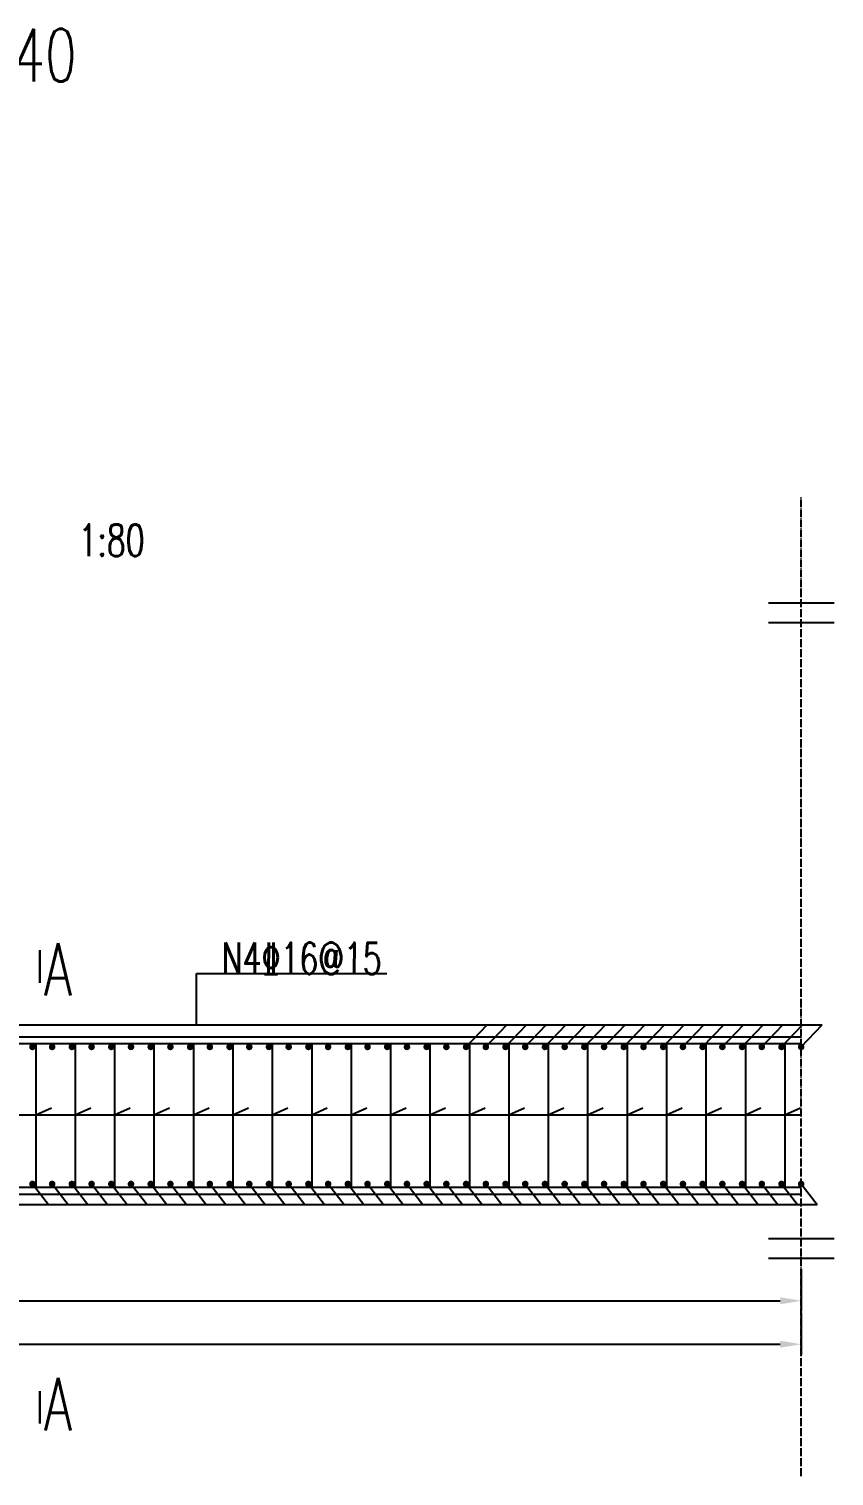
# Model space of a CAD drawing. Header units: millimetres. Extents: x -24222 to 32035, y -74604 to 14337.
# Drawn here: x 895 to 1508, y -1628 to -527 of the extents above; entities that cross this region are included whole.
import ezdxf
from ezdxf.enums import TextEntityAlignment as Align

# ---------------------------------------------------------------- set-up
doc = ezdxf.new("R2010")
doc.units = ezdxf.units.MM
doc.header["$LTSCALE"] = 0.25
doc.header["$MEASUREMENT"] = 0
doc.linetypes.add('ACAD_ISO04W100', pattern=[30, 24, -3, 0, -3])
for name, color, linetype in [('中心线', 5, 'ACAD_ISO04W100'), ('文字', 7, 'Continuous'), ('标注', 7, 'Continuous'), ('次轮廓线', 7, 'Continuous'), ('钢筋', 1, 'Continuous')]:
    doc.layers.add(name, color=color, linetype=linetype)
doc.styles.get("Standard").update_dxf_attribs({"font": 'simplex1.shx', "width": 0.7, "bigfont": 'hztxt.shx'})
doc.dimstyles.new('80', dxfattribs={"dimscale": 8, "dimtxt": 3, "dimasz": 2, "dimexe": 1, "dimexo": 1, "dimgap": 0.5, "dimtad": 1, "dimdec": 1, "dimdsep": 46, "dimtxsty": 'Standard', "dimcen": 0.5, "dimadec": 0, "dimazin": 0, "dimtfac": 1, "dimtdec": 1, "dimtofl": 0, "dimtmove": 2, "dimatfit": 3, "dimfxl": 0, "dimtolj": 1, "dimtzin": 0, "dimarcsym": 0})

# ---------------------------------------------------------------- blocks, each defined once
blk = doc.blocks.new('点筋')
at = {"layer": '钢筋', "const_width": 2.5}
blk.add_lwpolyline([(-1.25, 0, 1), (1.25, 0, 1)], format="xyb", close=True, dxfattribs=at)
blk = doc.blocks.new('*D160')
at = {"layer": 'Defpoints', "color": 0}
for p in [(-102.1, -1493.9), (1482.9, -1493.9), (1482.9, -1527.7)]:
    blk.add_point(p, dxfattribs=at)
at = {"layer": '标注', "color": 0, "lineweight": -2}
for p, q in [((-102.1, -1503.7), (-102.1, -1535.7)), ((1482.9, -1503.7), (1482.9, -1535.7)), ((-86.1, -1527.7), (1466.9, -1527.7))]:
    blk.add_line(p, q, dxfattribs=at)
at = {"layer": '标注', "color": 0}
for points in [[(-86.1, -1525), (-86.1, -1530.3), (-102.1, -1527.7)], [(1466.9, -1525), (1466.9, -1530.3), (1482.9, -1527.7)]]:
    blk.add_solid(points, dxfattribs=at)
at = {"layer": '标注', "color": 0, "insert": (690.4, -1511.7), "char_height": 24, "attachment_point": 5}
blk.add_mtext('\\A1;1585', dxfattribs=at)
blk = doc.blocks.new('*D162')
at = {"layer": 'Defpoints', "color": 0}
for p in [(-77.1, -1405.7), (1482.9, -1405.7), (1482.9, -1494.6)]:
    blk.add_point(p, dxfattribs=at)
at = {"layer": '标注', "color": 0, "lineweight": -2}
for p, q in [((-77.1, -1470.6), (-77.1, -1502.6)), ((1482.9, -1470.6), (1482.9, -1502.6)), ((-61.1, -1494.6), (1466.9, -1494.6))]:
    blk.add_line(p, q, dxfattribs=at)
at = {"layer": '标注', "color": 0}
for points in [[(-61.1, -1492), (-61.1, -1497.3), (-77.1, -1494.6)], [(1466.9, -1492), (1466.9, -1497.3), (1482.9, -1494.6)]]:
    blk.add_solid(points, dxfattribs=at)
at = {"layer": '标注', "color": 0, "insert": (702.9, -1478.6), "char_height": 24, "attachment_point": 5}
blk.add_mtext('\\A1;104x15', dxfattribs=at)

msp = doc.modelspace()

# ---------------------------------------------------------------- linework, layer by layer
at = {"layer": '中心线'}
msp.add_line((1482.868, -1628.002), (1482.868, -883.092), dxfattribs=at)
at = {"layer": '文字', "const_width": 2}
for points in [[(903.492, -1252.708), (903.492, -1227.708)], [(903.492, -1588.209), (903.492, -1563.209)]]:
    msp.add_lwpolyline(points, dxfattribs=at)
at = {"layer": '标注'}
for p, q in [((1457.868, -963.439), (1507.868, -963.439)), ((1457.868, -978.439), (1507.868, -978.439)), ((1022.683, -1284.605), (1022.683, -1245.464)), ((1022.683, -1245.464), (1167.47, -1245.464)), ((148.882, -1284.605), (1498.882, -1284.605)), ((1227.868, -1301.429), (1243.882, -1284.605)), ((1242.868, -1301.429), (1258.882, -1284.605)), ((1257.868, -1301.429), (1273.882, -1284.605)), ((1272.868, -1301.429), (1288.882, -1284.605)), ((1287.868, -1301.429), (1303.882, -1284.605)), ((1302.868, -1301.429), (1318.882, -1284.605)), ((1317.868, -1301.429), (1333.882, -1284.605)), ((1332.868, -1301.429), (1348.882, -1284.605)), ((1347.868, -1301.429), (1363.882, -1284.605)), ((1362.868, -1301.429), (1378.882, -1284.605)), ((1377.868, -1301.429), (1393.882, -1284.605)), ((1392.868, -1301.429), (1408.882, -1284.605)), ((1407.868, -1301.429), (1423.882, -1284.605)), ((1422.868, -1301.429), (1438.882, -1284.605)), ((1437.868, -1301.429), (1453.882, -1284.605)), ((1452.868, -1301.429), (1468.882, -1284.605)), ((1467.868, -1301.429), (1483.882, -1284.605)), ((1482.868, -1301.429), (1498.882, -1284.605)), ((135.368, -1353.229), (1482.868, -1353.229)), ((900.368, -1353.229), (912.265, -1347.713)), ((930.368, -1353.229), (942.265, -1347.713)), ((960.368, -1353.229), (972.265, -1347.713)), ((990.368, -1353.229), (1002.265, -1347.713)), ((1020.368, -1353.229), (1032.265, -1347.713)), ((1050.368, -1353.229), (1062.265, -1347.713)), ((1080.368, -1353.229), (1092.265, -1347.713)), ((1110.368, -1353.229), (1122.265, -1347.713)), ((1140.368, -1353.229), (1152.265, -1347.713)), ((1170.368, -1353.229), (1182.265, -1347.713)), ((1200.368, -1353.229), (1212.265, -1347.713)), ((1230.368, -1353.229), (1242.265, -1347.713)), ((1260.368, -1353.229), (1272.265, -1347.713)), ((1290.368, -1353.229), (1302.265, -1347.713)), ((1320.368, -1353.229), (1332.265, -1347.713)), ((1350.368, -1353.229), (1362.265, -1347.713)), ((1380.368, -1353.229), (1392.265, -1347.713)), ((1410.368, -1353.229), (1422.265, -1347.713)), ((1440.368, -1353.229), (1452.265, -1347.713)), ((1470.368, -1353.229), (1482.265, -1347.713)), ((897.868, -1405.729), (910.046, -1421.254)), ((912.868, -1405.729), (925.046, -1421.254)), ((927.868, -1405.729), (940.046, -1421.254)), ((942.868, -1405.729), (955.046, -1421.254)), ((957.868, -1405.729), (970.046, -1421.254)), ((972.868, -1405.729), (985.046, -1421.254)), ((987.868, -1405.729), (1000.046, -1421.254)), ((1002.868, -1405.729), (1015.046, -1421.254)), ((1017.868, -1405.729), (1030.046, -1421.254)), ((1032.868, -1405.729), (1045.046, -1421.254)), ((1047.868, -1405.729), (1060.046, -1421.254)), ((1062.868, -1405.729), (1075.046, -1421.254)), ((1077.868, -1405.729), (1090.046, -1421.254)), ((1092.868, -1405.729), (1105.046, -1421.254)), ((1107.868, -1405.729), (1120.046, -1421.254)), ((1122.868, -1405.729), (1135.046, -1421.254)), ((1137.868, -1405.729), (1150.046, -1421.254)), ((1152.868, -1405.729), (1165.046, -1421.254)), ((1167.868, -1405.729), (1180.046, -1421.254)), ((1182.868, -1405.729), (1195.046, -1421.254)), ((1197.868, -1405.729), (1210.046, -1421.254)), ((1212.868, -1405.729), (1225.046, -1421.254)), ((1227.868, -1405.729), (1240.046, -1421.254)), ((1242.868, -1405.729), (1255.046, -1421.254)), ((1257.868, -1405.729), (1270.046, -1421.254)), ((1272.868, -1405.729), (1285.046, -1421.254)), ((1287.868, -1405.729), (1300.046, -1421.254)), ((1302.868, -1405.729), (1315.046, -1421.254)), ((1317.868, -1405.729), (1330.046, -1421.254)), ((1332.868, -1405.729), (1345.046, -1421.254)), ((1347.868, -1405.729), (1360.046, -1421.254)), ((1362.868, -1405.729), (1375.046, -1421.254)), ((1377.868, -1405.729), (1390.046, -1421.254)), ((1392.868, -1405.729), (1405.046, -1421.254)), ((1407.868, -1405.729), (1420.046, -1421.254)), ((1422.868, -1405.729), (1435.046, -1421.254)), ((1437.868, -1405.729), (1450.046, -1421.254)), ((1452.868, -1405.729), (1465.046, -1421.254)), ((1467.868, -1405.729), (1480.046, -1421.254)), ((1482.868, -1405.729), (1495.046, -1421.254)), ((-81.954, -1421.254), (1495.046, -1421.254)), ((1457.868, -1447.1), (1507.868, -1447.1)), ((1457.868, -1462.1), (1507.868, -1462.1))]:
    msp.add_line(p, q, dxfattribs=at)
at = {"layer": '次轮廓线'}
for p, q in [((127.981, -1293.729), (1482.868, -1293.729)), ((1482.868, -1413.729), (-102.132, -1413.729))]:
    msp.add_line(p, q, dxfattribs=at)
at = {"layer": '钢筋'}
for p, q in [((23.168, -1298.729), (1482.868, -1298.729)), ((900.368, -1298.729), (900.368, -1408.429)), ((930.368, -1298.729), (930.368, -1408.429)), ((960.368, -1298.729), (960.368, -1408.429)), ((990.368, -1298.729), (990.368, -1407.729)), ((1020.368, -1298.729), (1020.368, -1408.429)), ((1050.368, -1298.729), (1050.368, -1408.429)), ((1080.368, -1298.729), (1080.368, -1408.429)), ((1110.368, -1298.729), (1110.368, -1408.429)), ((1140.368, -1298.729), (1140.368, -1407.729)), ((1170.368, -1298.729), (1170.368, -1408.429)), ((1200.368, -1298.729), (1200.368, -1408.429)), ((1230.368, -1298.729), (1230.368, -1408.429)), ((1260.368, -1298.729), (1260.368, -1408.429)), ((1290.368, -1298.729), (1290.368, -1408.429)), ((1320.368, -1298.729), (1320.368, -1408.429)), ((1350.368, -1298.729), (1350.368, -1408.429)), ((1380.368, -1298.729), (1380.368, -1408.429)), ((1410.368, -1298.729), (1410.368, -1408.429)), ((1440.368, -1298.729), (1440.368, -1408.429)), ((1470.368, -1298.729), (1470.368, -1408.429)), ((1482.868, -1408.429), (23.168, -1408.429))]:
    msp.add_line(p, q, dxfattribs=at)

# ---------------------------------------------------------------- block references
at = {"layer": '钢筋', "xscale": -1}
for p in [(897.868, -1301.429), (912.868, -1301.429), (927.868, -1301.429), (942.868, -1301.429), (957.868, -1301.429), (972.868, -1301.429), (987.868, -1301.429), (1002.868, -1301.429), (1017.868, -1301.429), (1032.868, -1301.429), (1047.868, -1301.429), (1062.868, -1301.429), (1077.868, -1301.429), (1092.868, -1301.429), (1107.868, -1301.429), (1122.868, -1301.429), (1137.868, -1301.429), (1152.868, -1301.429), (1167.868, -1301.429), (1182.868, -1301.429), (1197.868, -1301.429), (1212.868, -1301.429), (1227.868, -1301.429), (1242.868, -1301.429), (1257.868, -1301.429), (1272.868, -1301.429), (1287.868, -1301.429), (1302.868, -1301.429), (1317.868, -1301.429), (1332.868, -1301.429), (1347.868, -1301.429), (1362.868, -1301.429), (1377.868, -1301.429), (1392.868, -1301.429), (1407.868, -1301.429), (1422.868, -1301.429), (1437.868, -1301.429), (1452.868, -1301.429), (1467.868, -1301.429), (1482.868, -1301.429), (897.868, -1405.729), (912.868, -1405.729), (927.868, -1405.729), (942.868, -1405.729), (957.868, -1405.729), (972.868, -1405.729), (987.868, -1405.729), (1002.868, -1405.729), (1017.868, -1405.729), (1032.868, -1405.729), (1047.868, -1405.729), (1062.868, -1405.729), (1077.868, -1405.729), (1092.868, -1405.729), (1107.868, -1405.729), (1122.868, -1405.729), (1137.868, -1405.729), (1152.868, -1405.729), (1167.868, -1405.729), (1182.868, -1405.729), (1197.868, -1405.729), (1212.868, -1405.729), (1227.868, -1405.729), (1242.868, -1405.729), (1257.868, -1405.729), (1272.868, -1405.729), (1287.868, -1405.729), (1302.868, -1405.729), (1317.868, -1405.729), (1332.868, -1405.729), (1347.868, -1405.729), (1362.868, -1405.729), (1377.868, -1405.729), (1392.868, -1405.729), (1407.868, -1405.729), (1422.868, -1405.729), (1437.868, -1405.729), (1452.868, -1405.729), (1467.868, -1405.729), (1482.868, -1405.729)]:
    msp.add_blockref('点筋', p, dxfattribs=at)

# ---------------------------------------------------------------- texts
at = {"layer": '文字', "width": 0.7}
for s, height, p in [('H=340', 40, (866.649, -546.757)), ('1:80', 24, (958.086, -915.861)), ('A', 40, (917.352, -1242.395)), ('A', 40, (917.352, -1573.258))]:
    msp.add_text(s, height=height, dxfattribs=at).set_placement(p, align=Align.MIDDLE_CENTER)
msp.add_text('N4%%13216@15', height=24, rotation=359.897934, dxfattribs=at).set_placement((1041.976, -1245.933))

# ---------------------------------------------------------------- dimensions: what is measured, and where the dimension line sits
at = {"layer": '标注'}
dim = msp.add_linear_dim(base=(1482.868, -1494.623), p1=(-77.132, -1405.729), p2=(1482.868, -1405.729), text='104x15', dimstyle='80', dxfattribs=at)
dim.commit()
dim.dimension.update_dxf_attribs({"geometry": '*D162', "text_midpoint": (702.868, -1478.623)})
dim = msp.add_linear_dim(base=(1482.868, -1527.668), p1=(-102.132, -1493.923), p2=(1482.868, -1493.923), dimstyle='80', dxfattribs=at)
dim.commit()
dim.dimension.update_dxf_attribs({"geometry": '*D160', "text_midpoint": (690.368, -1511.668)})

doc.saveas('drawing.dxf')
